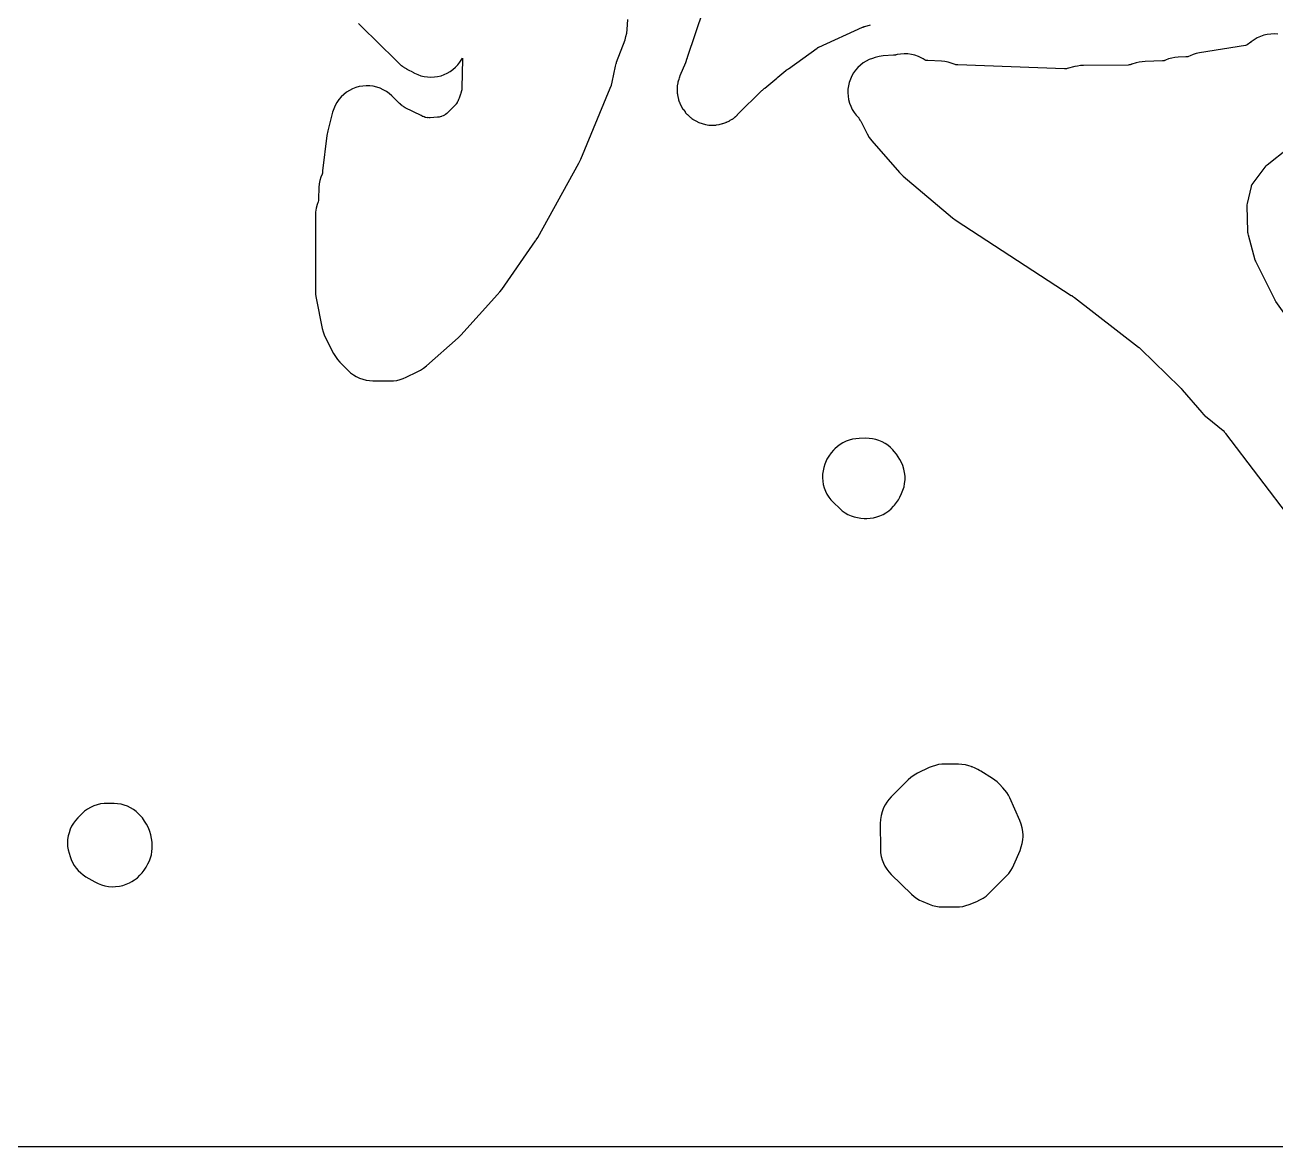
# Model space of a CAD drawing. Header units: millimetres. Extents: x 0 to 300, y 0 to 300.
# Drawn here: x 123.3 to 211.6, y 0 to 79.2 of the extents above; entities that cross this region are included whole.
import ezdxf

# ---------------------------------------------------------------- set-up
doc = ezdxf.new("R2010")
doc.units = ezdxf.units.MM
doc.layers.add('CUT', color=7, linetype='CONTINUOUS')

msp = doc.modelspace()

# ---------------------------------------------------------------- linework, layer by layer
at = {"layer": 'CUT'}
for points in [[(299.96, 299.94), (299.96, 0.06), (299.96, 0.05), (299.96, 0.02), (299.96, 0.01), (299.95, 0), (299.94, 0), (299.91, 0), (299.9, 0), (0.06, 0), (0.05, 0), (0.02, 0), (0.01, 0), (0.01, 0.01), (0, 0.01), (0, 0.02), (0, 0.05), (0, 0.06), (0, 299.94)], [(171.76, 81.91), (170.08, 76.88), (170.07, 76.87), (170.03, 76.74), (170.02, 76.71), (170.01, 76.69), (170, 76.66), (170, 76.65), (169.99, 76.64), (169.99, 76.63), (169.98, 76.61), (169.98, 76.6), (169.98, 76.59), (169.97, 76.56), (169.96, 76.55), (169.95, 76.53), (169.95, 76.52), (169.95, 76.51), (169.56, 75.59), (169.56, 75.58), (169.55, 75.57), (169.55, 75.56), (169.53, 75.51), (169.52, 75.48), (169.51, 75.46), (169.5, 75.44), (169.47, 75.36), (169.47, 75.35), (169.47, 75.34), (169.44, 75.22), (169.43, 75.19), (169.42, 75.16), (169.41, 75.12), (169.41, 75.11), (169.41, 75.1), (169.4, 75.07), (169.4, 75.06), (169.39, 75.01), (169.37, 74.88), (169.37, 74.86), (169.36, 74.68), (169.36, 74.64), (169.36, 74.63), (169.36, 74.62), (169.37, 74.39), (169.37, 74.37), (169.37, 74.35), (169.38, 74.31), (169.39, 74.26), (169.41, 74.13), (169.46, 73.91), (169.46, 73.89), (169.51, 73.76), (169.51, 73.75), (169.52, 73.74), (169.55, 73.66), (169.65, 73.45), (169.65, 73.44), (169.77, 73.24), (169.78, 73.23), (169.92, 73.04), (169.92, 73.03), (169.94, 73.01), (169.96, 72.99), (170.08, 72.86), (170.09, 72.85), (170.27, 72.68), (170.31, 72.65), (170.35, 72.62), (170.39, 72.59), (170.46, 72.54), (170.49, 72.52), (170.58, 72.46), (170.67, 72.41), (170.89, 72.3), (171.12, 72.22), (171.36, 72.16), (171.6, 72.12), (171.85, 72.11), (172.09, 72.12), (172.1, 72.12), (172.13, 72.13), (172.15, 72.13), (172.34, 72.16), (172.57, 72.22), (172.59, 72.23), (172.8, 72.3), (172.81, 72.3), (172.82, 72.31), (172.83, 72.31), (172.86, 72.32), (172.9, 72.34), (173.03, 72.4), (173.04, 72.41), (173.06, 72.42), (173.08, 72.43), (173.09, 72.44), (173.11, 72.45), (173.24, 72.53), (173.25, 72.54), (173.26, 72.54), (173.29, 72.56), (173.33, 72.59), (173.44, 72.67), (173.44, 72.68), (173.45, 72.68), (173.49, 72.72), (173.52, 72.75), (173.53, 72.75), (173.62, 72.83), (173.62, 72.84), (173.63, 72.85), (175.34, 74.55), (175.39, 74.59), (175.4, 74.6), (175.41, 74.61), (175.43, 74.62), (175.43, 74.63), (175.44, 74.63), (175.45, 74.64), (175.46, 74.65), (175.47, 74.66), (175.51, 74.69), (175.56, 74.72), (176.4, 75.43), (176.47, 75.49), (176.61, 75.61), (177.03, 75.96), (177.06, 75.98), (177.07, 75.98), (177.08, 75.99), (177.1, 76.01), (177.11, 76.02), (177.12, 76.02), (177.13, 76.03), (177.14, 76.04), (177.22, 76.09), (179.24, 77.54), (179.25, 77.55), (179.26, 77.56), (179.27, 77.57), (179.28, 77.57), (179.29, 77.58), (179.3, 77.59), (179.32, 77.6), (179.35, 77.61), (179.37, 77.62), (182.45, 79.02), (182.46, 79.02), (182.49, 79.03), (182.51, 79.04), (182.52, 79.05), (182.53, 79.05), (182.54, 79.05), (182.55, 79.06), (182.57, 79.07), (182.59, 79.07), (182.62, 79.08), (183.02, 79.2)], [(146.86, 79.29), (148.49, 77.68), (149.26, 76.92), (149.54, 76.64), (149.66, 76.52), (149.68, 76.5), (149.76, 76.43), (149.85, 76.35), (149.87, 76.33), (149.88, 76.33), (149.89, 76.32), (149.96, 76.27), (149.99, 76.25), (150, 76.24), (150.02, 76.23), (150.06, 76.2), (150.07, 76.19), (150.09, 76.17), (150.22, 76.1), (150.28, 76.07), (150.29, 76.06), (150.3, 76.05), (150.32, 76.04), (150.47, 75.97), (150.59, 75.91), (150.75, 75.83), (150.78, 75.81), (150.83, 75.78), (151.05, 75.68), (151.27, 75.6), (151.5, 75.55), (151.74, 75.51), (151.98, 75.5), (152.22, 75.51), (152.45, 75.55), (152.69, 75.6), (152.91, 75.68), (153.13, 75.78), (153.34, 75.9), (153.53, 76.04), (153.71, 76.2), (153.88, 76.37), (154.02, 76.56), (154.15, 76.76), (154.2, 76.83), (154.2, 76.77), (154.15, 74.74), (154.15, 74.68), (154.15, 74.65), (154.15, 74.6), (154.13, 74.54), (154.09, 74.37), (154.08, 74.35), (154.07, 74.29), (153.97, 74.02), (153.93, 73.91), (153.9, 73.84), (153.87, 73.78), (153.86, 73.75), (153.84, 73.73), (153.82, 73.7), (153.79, 73.64), (153.77, 73.62), (153.76, 73.6), (153.74, 73.58), (153.73, 73.57), (153.68, 73.52), (153.66, 73.5), (153.22, 73.04), (153.15, 72.98), (153.12, 72.95), (153.09, 72.93), (153.01, 72.87), (152.96, 72.83), (152.94, 72.82), (152.9, 72.8), (152.89, 72.8), (152.84, 72.77), (152.75, 72.74), (152.72, 72.73), (152.63, 72.7), (152.62, 72.7), (152.55, 72.68), (152.5, 72.68), (152.44, 72.67), (151.92, 72.63), (151.83, 72.63), (151.72, 72.64), (151.74, 72.63), (151.63, 72.65), (151.62, 72.65), (151.58, 72.66), (151.49, 72.69), (151.43, 72.71), (151.38, 72.73), (151.36, 72.74), (151.28, 72.78), (150.17, 73.34), (150.08, 73.39), (150.03, 73.42), (149.95, 73.47), (149.93, 73.49), (149.84, 73.56), (149.82, 73.58), (149.76, 73.63), (149.21, 74.17), (149.03, 74.34), (148.83, 74.48), (148.61, 74.61), (148.39, 74.71), (148.15, 74.79), (147.91, 74.85), (147.66, 74.88), (147.41, 74.89), (147.17, 74.87), (146.92, 74.83), (146.68, 74.77), (146.45, 74.68), (146.23, 74.56), (146.02, 74.43), (145.82, 74.28), (145.64, 74.11), (145.48, 73.92), (145.34, 73.71), (145.22, 73.5), (145.12, 73.27), (145.04, 73.03), (144.69, 71.71), (144.63, 71.37), (144.33, 68.88), (144.32, 68.72), (144.32, 68.71), (144.29, 68.66), (144.2, 68.44), (144.14, 68.2), (144.09, 67.96), (144.07, 67.72), (144.04, 66.9), (144.04, 66.83), (144.04, 66.81), (144.04, 66.8), (144.04, 66.79), (144.02, 66.7), (143.95, 66.5), (143.88, 66.24), (143.83, 65.98), (143.82, 65.71), (143.82, 60.4), (143.83, 60.15), (143.87, 59.91), (144.3, 57.76), (144.36, 57.53), (144.43, 57.31), (144.53, 57.1), (145.1, 56), (145.23, 55.78), (145.38, 55.57), (145.55, 55.38), (146.13, 54.8), (146.31, 54.64), (146.51, 54.49), (146.71, 54.37), (146.93, 54.26), (147.16, 54.18), (147.4, 54.12), (147.64, 54.08), (147.88, 54.07), (149.11, 54.06), (149.34, 54.07), (149.57, 54.1), (149.8, 54.15), (150.02, 54.23), (150.24, 54.32), (151.01, 54.7), (151.11, 54.75), (151.25, 54.82), (151.46, 54.96), (151.67, 55.12), (153.9, 57.09), (154.1, 57.29), (156.69, 60.17), (156.7, 60.18), (156.75, 60.24), (156.78, 60.27), (156.85, 60.35), (156.98, 60.52), (159.36, 63.94), (159.39, 63.98), (159.41, 64.01), (159.52, 64.19), (162.41, 69.43), (162.46, 69.52), (162.48, 69.56), (162.55, 69.72), (164.64, 74.72), (164.72, 74.93), (164.77, 75.15), (165.02, 76.28), (165.06, 76.45), (165.07, 76.49), (165.09, 76.55), (165.68, 78.14), (165.75, 78.37), (165.8, 78.61), (165.83, 78.86), (165.87, 79.56)], [(211.76, 78.53), (211.52, 78.55), (211.27, 78.54), (211.02, 78.51), (210.78, 78.45), (210.54, 78.37), (210.32, 78.26), (210.1, 78.14), (209.9, 77.99), (209.88, 77.97), (209.86, 77.96), (209.61, 77.78), (209.6, 77.78), (209.59, 77.77), (209.55, 77.76), (209.49, 77.74), (209.48, 77.74), (206.24, 77.21), (206.01, 77.16), (205.79, 77.09), (205.57, 77), (205.46, 76.95), (205.41, 76.93), (205.39, 76.92), (205.38, 76.92), (205.37, 76.92), (205.34, 76.92), (205.28, 76.92), (204.74, 76.9), (204.51, 76.88), (204.28, 76.84), (204.06, 76.78), (203.85, 76.7), (203.8, 76.68), (203.78, 76.67), (203.76, 76.66), (203.75, 76.66), (203.69, 76.64), (203.68, 76.64), (203.62, 76.64), (202.4, 76.6), (202.19, 76.58), (201.98, 76.55), (201.77, 76.5), (201.47, 76.41), (201.45, 76.41), (201.43, 76.4), (201.42, 76.39), (201.4, 76.39), (201.35, 76.37), (201.34, 76.37), (201.32, 76.36), (201.29, 76.36), (201.28, 76.36), (201.2, 76.35), (198.04, 76.32), (197.83, 76.31), (197.63, 76.28), (197.43, 76.24), (196.9, 76.1), (196.84, 76.09), (196.79, 76.08), (196.75, 76.08), (196.71, 76.08), (189.19, 76.36), (189.08, 76.37), (189.07, 76.37), (189.06, 76.37), (189.04, 76.37), (189.03, 76.37), (188.99, 76.39), (188.71, 76.48), (188.49, 76.55), (188.26, 76.59), (188.03, 76.62), (187.06, 76.67), (186.97, 76.67), (186.95, 76.67), (186.92, 76.68), (186.9, 76.69), (186.89, 76.69), (186.88, 76.7), (186.74, 76.78), (186.63, 76.84), (186.4, 76.96), (186.15, 77.04), (185.91, 77.1), (185.65, 77.14), (185.4, 77.15), (185.14, 77.13), (184.89, 77.09), (184.83, 77.07), (184.8, 77.07), (184.77, 77.06), (184.74, 77.06), (184.64, 77.05), (183.9, 76.99), (183.62, 76.95), (183.35, 76.88), (183.16, 76.82), (182.93, 76.74), (182.7, 76.63), (182.49, 76.5), (182.3, 76.35), (182.12, 76.18), (181.95, 76), (181.81, 75.8), (181.69, 75.58), (181.59, 75.36), (181.51, 75.13), (181.45, 74.89), (181.42, 74.64), (181.41, 74.4), (181.43, 74.15), (181.47, 73.91), (181.53, 73.67), (181.62, 73.44), (181.73, 73.22), (181.86, 73.01), (182.01, 72.81), (182.07, 72.74), (182.18, 72.62), (182.19, 72.61), (182.19, 72.6), (182.2, 72.6), (182.21, 72.59), (182.22, 72.58), (182.22, 72.57), (182.27, 72.47), (182.29, 72.44), (182.3, 72.41), (182.32, 72.38), (182.77, 71.5), (182.93, 71.24), (183.11, 71), (185.07, 68.77), (185.33, 68.52), (188.8, 65.57), (189.06, 65.37), (197.19, 60.09), (197.22, 60.08), (197.28, 60.03), (197.42, 59.94), (201.94, 56.45), (201.96, 56.43), (201.99, 56.41), (202.03, 56.37), (202.11, 56.31), (204.86, 53.62), (204.87, 53.62), (204.91, 53.57), (204.95, 53.53), (204.95, 53.52), (205.01, 53.44), (206.41, 51.83), (206.53, 51.7), (206.56, 51.67), (206.58, 51.65), (206.78, 51.48), (207.9, 50.57), (207.93, 50.55), (207.95, 50.53), (207.95, 50.52), (207.98, 50.48), (207.99, 50.47), (208.02, 50.43), (208.04, 50.41), (208.05, 50.39), (208.08, 50.36), (215.06, 41.18)], [(213.71, 56.78), (211.64, 59.66), (211.6, 59.71), (211.59, 59.73), (211.59, 59.74), (211.58, 59.75), (210.24, 62.44), (210.22, 62.48), (210.22, 62.5), (210.21, 62.51), (210.18, 62.59), (209.71, 64.34), (209.68, 64.44), (209.67, 64.48), (209.66, 64.51), (209.66, 64.52), (209.66, 64.53), (209.66, 64.54), (209.66, 64.57), (209.66, 64.62), (209.6, 66.4), (209.61, 66.48), (209.62, 66.57), (209.91, 67.78), (209.92, 67.84), (209.93, 67.86), (209.93, 67.87), (209.94, 67.88), (209.94, 67.89), (209.97, 67.93), (210.95, 69.24), (210.96, 69.26), (210.97, 69.27), (211.01, 69.31), (212.49, 70.49)]]:
    msp.add_lwpolyline(points, dxfattribs=at)
for points in [[(179.62, 47.23), (179.64, 46.98), (179.68, 46.74), (179.75, 46.51), (179.83, 46.28), (179.94, 46.06), (180.07, 45.85), (180.22, 45.66), (180.39, 45.48), (180.84, 45.05), (181.02, 44.9), (181.22, 44.76), (181.42, 44.64), (181.64, 44.54), (181.86, 44.46), (182.1, 44.41), (182.33, 44.37), (182.57, 44.36), (182.76, 44.36), (183, 44.37), (183.23, 44.4), (183.46, 44.46), (183.68, 44.54), (183.9, 44.63), (184.1, 44.75), (184.3, 44.89), (184.48, 45.04), (184.64, 45.21), (184.71, 45.29), (184.85, 45.47), (184.98, 45.66), (185.08, 45.86), (185.2, 46.11), (185.3, 46.34), (185.38, 46.58), (185.42, 46.83), (185.45, 47.08), (185.45, 47.34), (185.42, 47.59), (185.37, 47.84), (185.29, 48.08), (185.19, 48.31), (185.09, 48.51), (184.97, 48.71), (184.84, 48.9), (184.69, 49.08), (184.58, 49.2), (184.42, 49.37), (184.23, 49.52), (184.04, 49.65), (183.83, 49.76), (183.61, 49.85), (183.39, 49.92), (183.16, 49.97), (182.92, 50), (182.69, 50.01), (182.22, 50), (181.98, 49.98), (181.74, 49.94), (181.51, 49.88), (181.29, 49.8), (181.07, 49.7), (180.87, 49.57), (180.68, 49.43), (180.5, 49.27), (180.41, 49.18), (180.23, 48.98), (180.08, 48.76), (179.94, 48.53), (179.88, 48.41), (179.79, 48.18), (179.71, 47.95), (179.66, 47.71), (179.63, 47.47)], [(183.73, 20.75), (183.77, 20.5), (183.84, 20.27), (183.92, 20.03), (184.03, 19.81), (184.16, 19.6), (184.31, 19.41), (184.48, 19.23), (185.91, 17.84), (186.09, 17.68), (186.28, 17.54), (186.48, 17.42), (186.7, 17.32), (187.16, 17.13), (187.39, 17.05), (187.62, 16.99), (187.87, 16.95), (188.11, 16.94), (189.06, 16.94), (189.29, 16.95), (189.52, 16.98), (189.75, 17.04), (189.97, 17.11), (190.51, 17.32), (190.74, 17.43), (190.97, 17.56), (191.18, 17.71), (191.37, 17.89), (192.61, 19.14), (192.77, 19.31), (192.91, 19.5), (193.03, 19.7), (193.14, 19.91), (193.58, 20.93), (193.66, 21.17), (193.73, 21.41), (193.77, 21.67), (193.78, 21.92), (193.78, 22.01), (193.77, 22.27), (193.72, 22.53), (193.66, 22.79), (193.56, 23.03), (192.84, 24.64), (192.75, 24.83), (192.63, 25.02), (192.5, 25.19), (192.36, 25.35), (192.11, 25.61), (191.96, 25.76), (191.8, 25.89), (191.62, 26.01), (190.8, 26.51), (190.71, 26.57), (190.6, 26.64), (190.4, 26.74), (190.18, 26.82), (190.15, 26.83), (190.11, 26.85), (189.95, 26.9), (189.71, 26.96), (189.47, 27), (189.23, 27.01), (188.28, 27.02), (188.04, 27.01), (187.81, 26.98), (187.59, 26.93), (187.37, 26.86), (187.15, 26.77), (186.33, 26.37), (186.1, 26.23), (185.87, 26.08), (185.67, 25.9), (184.46, 24.7), (184.3, 24.52), (184.16, 24.34), (184.04, 24.14), (183.93, 23.93), (183.85, 23.71), (183.83, 23.65), (183.76, 23.38), (183.71, 23.11), (183.7, 22.83), (183.72, 20.99)], [(127.08, 19.51), (127.25, 19.35), (127.43, 19.2), (127.62, 19.07), (128.25, 18.7), (128.48, 18.59), (128.72, 18.49), (128.96, 18.42), (129.21, 18.38), (129.47, 18.36), (129.72, 18.37), (129.98, 18.4), (130.22, 18.46), (130.47, 18.55), (130.7, 18.65), (130.85, 18.73), (131.06, 18.86), (131.25, 19), (131.43, 19.17), (131.6, 19.35), (131.74, 19.54), (131.87, 19.75), (132, 19.99), (132.1, 20.19), (132.18, 20.41), (132.24, 20.62), (132.28, 20.85), (132.3, 21.07), (132.3, 21.3), (132.29, 21.51), (132.26, 21.77), (132.21, 22.02), (132.13, 22.27), (132.03, 22.51), (131.9, 22.77), (131.76, 23), (131.61, 23.22), (131.43, 23.42), (131.34, 23.51), (131.16, 23.67), (130.97, 23.81), (130.77, 23.94), (130.55, 24.04), (130.33, 24.12), (130.1, 24.18), (129.86, 24.22), (129.62, 24.24), (129.16, 24.25), (128.91, 24.24), (128.66, 24.21), (128.42, 24.15), (128.18, 24.07), (127.95, 23.96), (127.73, 23.84), (127.53, 23.69), (127.34, 23.52), (127.05, 23.23), (126.89, 23.05), (126.74, 22.85), (126.61, 22.64), (126.51, 22.42), (126.43, 22.18), (126.37, 21.95), (126.33, 21.7), (126.32, 21.46), (126.33, 21.21), (126.37, 20.97), (126.43, 20.73), (126.5, 20.5), (126.58, 20.28), (126.67, 20.07), (126.79, 19.87), (126.93, 19.68)]]:
    msp.add_lwpolyline(points, close=True, dxfattribs=at)

doc.saveas('drawing.dxf')
